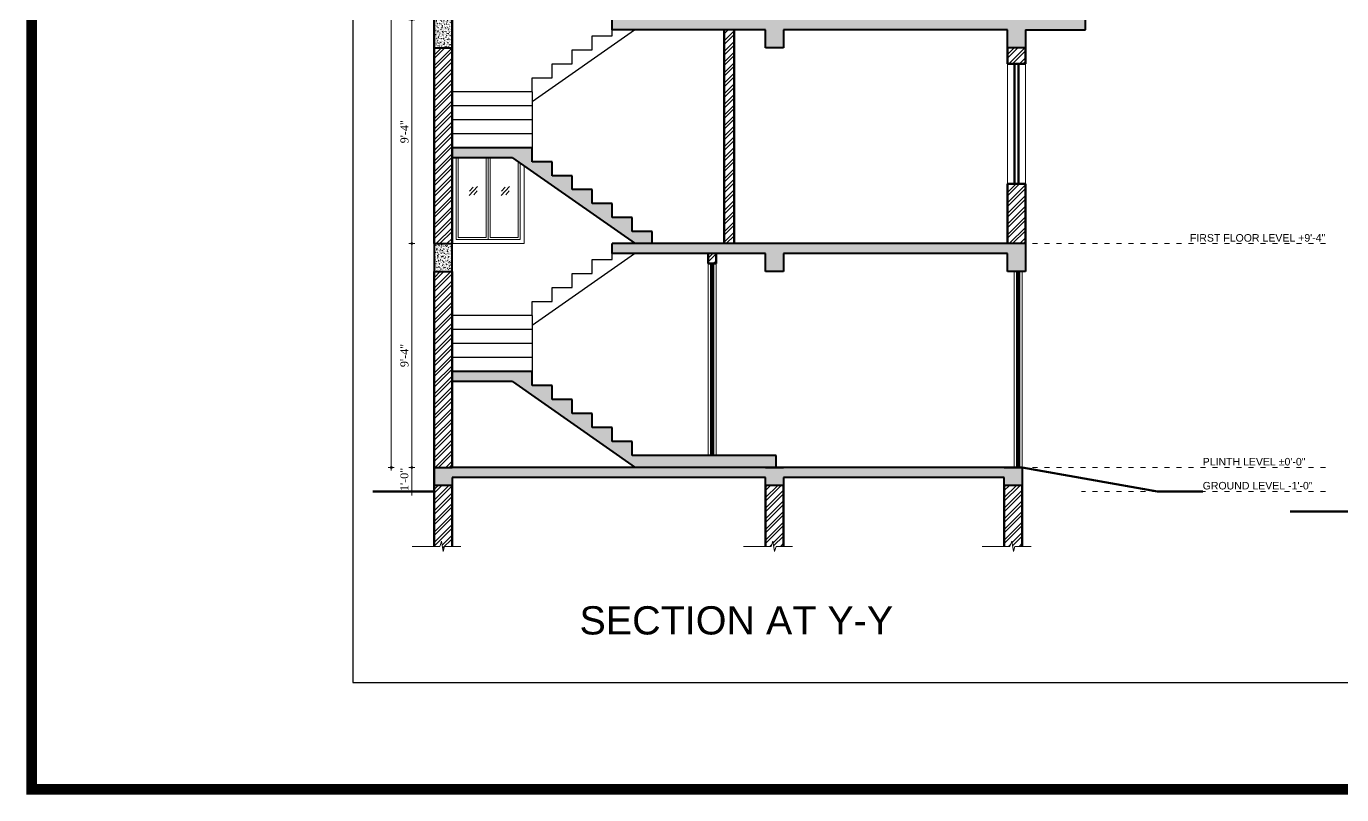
# Model space of a CAD drawing. Header units: inches. Extents: x 5914 to 162157, y -20538 to 282354.
# Drawn here: x 153056 to 153713, y -16170 to -15786 of the extents above; entities that cross this region are included whole.
import ezdxf

# ---------------------------------------------------------------- set-up
doc = ezdxf.new("R2010")
doc.units = ezdxf.units.IN
doc.header["$MEASUREMENT"] = 0
doc.header["$PDMODE"] = 99
doc.linetypes.add('ACAD_ISO03W100', pattern=[30, 12, -18])
for name, color, linetype, lineweight in [('CONC. OUTLINE RA', 150, 'Continuous', 40), ('DOOR-WIN RA', 3, 'Continuous', 20), ('ELE1 RA', 1, 'Continuous', 30), ('Hatch', 254, 'Continuous', 9), ('HATCH RA', 8, 'Continuous', 5), ('HIDDEN RA', 253, 'ACAD_ISO03W100', 9), ('Outline', 4, 'Continuous', 9), ('WALL RA', 42, 'Continuous', 50)]:
    doc.layers.add(name, color=color, linetype=linetype, lineweight=lineweight)
doc.layers.add('lettring', color=7, linetype='Continuous')
doc.styles.add('DIM', font='dutch.ttf')
doc.styles.get("Standard").update_dxf_attribs({"font": 'arial.ttf'})
doc.dimstyles.new('Copy of DIM 8', dxfattribs={"dimtxt": 6.5, "dimasz": 1, "dimexe": 6, "dimexo": 18, "dimgap": 1.6875, "dimtad": 1, "dimdec": 0, "dimzin": 3, "dimdsep": 46, "dimlunit": 4, "dimtxsty": 'DIM', "dimblk": 'dot 2', "dimcen": 0.09375, "dimse1": 1, "dimse2": 1, "dimclrd": 1, "dimclre": 1, "dimclrt": 256, "dimadec": 0, "dimazin": 0, "dimtfac": 0.75, "dimtdec": 0, "dimtix": 1, "dimtmove": 1, "dimatfit": 3, "dimldrblk": 'DOT', "dimfxl": 1, "dimtolj": 1, "dimtzin": 0, "dimlwd": 9, "dimlwe": 9, "dimarcsym": 0})
pattern_1 = [(45, (-5146.239, -909.6822), (-2.65165043, 2.65165043), []), (45, (-5144.4712, -909.6822), (-2.65165043, 2.65165043), [])]
pattern_2 = [(50, (-5146.239, -909.6822), (1.793150457, -0.156880337), [0.1875, -2.0625]), (355, (-5146.239, -909.6822), (-0.346878334, 1.880480334), [0.15, -1.65]), (100.4514445, (-5146.0895, -909.6953), (1.446272117, 1.723599977), [0.15935048, -1.75285528]), (46.1842, (-5146.239, -909.1822), (2.668103327, -0.413798202), [0.28125, -3.09375]), (96.6356355, (-5146.0166, -909.2167), (2.336654864, 2.4352965), [0.239025855, -2.6292844]), (351.184164, (-5146.239, -909.1822), (2.336654863, 2.4352965), [0.225, -2.475000002]), (21, (-5145.989, -909.3072), (1.49226763, -1.006547227), [0.1875, -2.0625]), (326, (-5145.989, -909.3072), (0.60828833, 1.812875113), [0.15, -1.65]), (71.4514447, (-5145.8646, -909.3911), (2.100555942, 0.806327882), [0.159350475, -1.75285528]), (37.5, (-5146.23896, -909.6822), (0.0303996383, 0.8322346346), [0, -1.63, 0, -1.675, 0, -1.65625]), (7.5, (-5146.239, -909.6822), (0.6576738436, 0.9860292797), [0, -0.955, 0, -1.5925, 0, -0.63125]), (327.5, (-5146.79646, -909.6822), (1.3345560904, -0.0563871793), [0, -0.625, 0, -1.95, 0, -2.5875]), (317.5, (-5147.0465, -909.6822), (1.457965423, 0.250262456), [0, -0.8125, 0, -1.295, 0, -1.8375])]

# ---------------------------------------------------------------- blocks, each defined once
blk = doc.blocks.new('dot1')
at = {"layer": 'Hatch'}
h = blk.add_hatch(color=256, dxfattribs=at)
edge = h.paths.add_edge_path()
edge.add_arc((0, 0), 1, 0, 360)
for p, q in [((3, 0), (-3, 0)), ((0, 3), (0, -3))]:
    blk.add_line(p, q, dxfattribs=at)
blk.add_circle((0, 0), 1, dxfattribs=at)
blk = doc.blocks.new('dot 2')
at = {"layer": 'Hatch', "xscale": 0.5, "yscale": 0.5, "zscale": 0.5}
blk.add_blockref('dot1', (0, 0), dxfattribs=at)
blk = doc.blocks.new('*D623')
at = {"layer": 'Defpoints', "color": 0, "transparency": 16777216}
for p in [(153342.89, -15894.29), (153353.94, -15894.29), (153353.94, -16006.29)]:
    blk.add_point(p, dxfattribs=at)
at = {"layer": 'lettring', "color": 1, "lineweight": 9, "transparency": 16777216}
blk.add_line((153342.89, -16005.29), (153342.89, -15895.29), dxfattribs=at)
for p, rotation in [((153342.89, -15894.29), 90), ((153342.89, -16006.29), 270)]:
    blk.add_blockref('dot 2', p, dxfattribs=dict(at, rotation=rotation))
at = {"layer": 'lettring', "transparency": 16777216, "insert": (153339.16, -15950.29), "char_height": 4, "attachment_point": 5, "rotation": 90, "style": 'DIM'}
blk.add_mtext('\\A1;9\'-4"', dxfattribs=at)
blk = doc.blocks.new('_Dot')
at = {"color": 0, "linetype": 'ByBlock', "lineweight": -2}
blk.add_line((-0.5, 0), (-1, 0), dxfattribs=at)
at = {"color": 0, "linetype": 'ByBlock', "const_width": 0.5}
blk.add_lwpolyline([(-0.25, 0, 1), (0.25, 0, 1)], format="xyb", close=True, dxfattribs=at)
blk = doc.blocks.new('*D624')
at = {"layer": 'Defpoints', "color": 0, "transparency": 16777216}
for p in [(153353.94, -16006.29), (153342.81, -16018.29), (153353.94, -16018.29)]:
    blk.add_point(p, dxfattribs=at)
at = {"layer": 'lettring', "color": 1, "lineweight": 9, "transparency": 16777216}
for p, q in [((153342.81, -16005.29), (153342.81, -16004.29)), ((153342.81, -16006.29), (153342.81, -16018.29)), ((153342.81, -16019.29), (153342.81, -16020.29))]:
    blk.add_line(p, q, dxfattribs=at)
for p, rotation in [((153342.81, -16006.29), 270), ((153342.81, -16018.29), 90)]:
    blk.add_blockref('dot 2', p, dxfattribs=dict(at, rotation=rotation))
at = {"layer": 'lettring', "transparency": 16777216, "insert": (153339.07, -16012.29), "char_height": 4, "attachment_point": 5, "rotation": 90, "style": 'DIM'}
blk.add_mtext('\\A1;1\'-0"', dxfattribs=at)
blk = doc.blocks.new('*D625')
at = {"layer": 'Defpoints', "color": 0, "transparency": 16777216}
for p in [(153342.89, -15782.29), (153353.94, -15782.29), (153353.94, -15894.29)]:
    blk.add_point(p, dxfattribs=at)
at = {"layer": 'lettring', "color": 1, "lineweight": 9, "transparency": 16777216}
blk.add_line((153342.89, -15893.29), (153342.89, -15783.29), dxfattribs=at)
for p, rotation in [((153342.89, -15782.29), 90), ((153342.89, -15894.29), 270)]:
    blk.add_blockref('dot 2', p, dxfattribs=dict(at, rotation=rotation))
at = {"layer": 'lettring', "transparency": 16777216, "insert": (153339.16, -15838.29), "char_height": 4, "attachment_point": 5, "rotation": 90, "style": 'DIM'}
blk.add_mtext('\\A1;9\'-4"', dxfattribs=at)
blk = doc.blocks.new('*D630')
at = {"layer": 'Defpoints', "color": 0, "transparency": 16777216}
for p in [(153332.57, -15446.29), (153353.94, -15446.29), (153353.94, -16006.29)]:
    blk.add_point(p, dxfattribs=at)
at = {"layer": 'lettring', "color": 1, "lineweight": 9, "transparency": 16777216}
blk.add_line((153332.57, -16005.29), (153332.57, -15447.29), dxfattribs=at)
for p, rotation in [((153332.57, -15446.29), 90), ((153332.57, -16006.29), 270)]:
    blk.add_blockref('dot 2', p, dxfattribs=dict(at, rotation=rotation))
at = {"layer": 'lettring', "transparency": 16777216, "insert": (153328.84, -15726.29), "char_height": 4, "attachment_point": 5, "rotation": 90, "style": 'DIM'}
blk.add_mtext('\\A1;46\'-8"', dxfattribs=at)
blk = doc.blocks.new('SKBVVL')
at = {"layer": 'ELE1 RA', "lineweight": 50}
blk.add_line((153925.44, -16028.26), (154325.43, -16028.26), dxfattribs=at)
blk = doc.blocks.new('JBSJD')
at = {"layer": 'HATCH RA', "transparency": 33554687}
h = blk.add_hatch(dxfattribs=at)
h.set_pattern_fill('AR-CONC', color=256, scale=0.25)
h.set_pattern_definition(pattern_2)
h.paths.add_polyline_path([(153362.94, -15782.29), (153353.94, -15782.29), (153353.94, -15796.29), (153362.94, -15796.29)])
h = blk.add_hatch(dxfattribs=at)
h.set_pattern_fill('AR-CONC', color=256, scale=0.25)
h.set_pattern_definition(pattern_2)
h.paths.add_polyline_path([(153519.64, -15787.29), (153519.64, -15796.29), (153528.64, -15796.29), (153528.64, -15787.29), (153640.58, -15787.29), (153640.58, -15796.29), (153649.58, -15796.29), (153649.58, -15787.29), (153679.58, -15787.29), (153679.58, -15782.29), (153442.94, -15782.29), (153442.94, -15787.29)])
h = blk.add_hatch(dxfattribs=at)
h.set_pattern_fill('ANSI32', color=256, scale=10)
h.set_pattern_definition(pattern_1)
h.paths.add_polyline_path([(153503.94, -15787.29), (153498.94, -15787.29), (153498.94, -15894.29), (153503.94, -15894.29)])
h = blk.add_hatch(dxfattribs=at)
h.set_pattern_fill('ANSI32', color=256, scale=10)
h.set_pattern_definition(pattern_1)
h.paths.add_polyline_path([(153353.94, -15894.29), (153362.94, -15894.29), (153362.94, -15796.29), (153353.94, -15796.29)])
h = blk.add_hatch(dxfattribs=at)
h.set_pattern_fill('ANSI32', color=256, scale=10)
h.set_pattern_definition(pattern_1)
h.paths.add_polyline_path([(153649.58, -15804.29), (153649.58, -15796.29), (153640.58, -15796.29), (153640.58, -15804.29)])
h = blk.add_hatch(dxfattribs=at)
h.set_pattern_fill('AR-CONC', color=256, scale=0.25)
h.set_pattern_definition(pattern_2)
h.paths.add_polyline_path([(153412.94, -15853.29), (153402.94, -15853.29), (153402.94, -15846.29), (153362.94, -15846.29), (153362.94, -15851.29), (153393.11, -15851.29), (153454.54, -15894.29), (153462.94, -15894.29), (153462.94, -15888.29), (153452.94, -15888.29), (153452.94, -15881.29), (153442.94, -15881.29), (153442.94, -15874.29), (153432.94, -15874.29), (153432.94, -15867.29), (153422.94, -15867.29), (153422.94, -15860.29), (153412.94, -15860.29)])
h = blk.add_hatch(dxfattribs=at)
h.set_pattern_fill('ANSI32', color=256, scale=10)
h.set_pattern_definition(pattern_1)
h.paths.add_polyline_path([(153649.58, -15864.29), (153640.58, -15864.29), (153640.58, -15894.29), (153649.58, -15894.29)])
h = blk.add_hatch(dxfattribs=at)
h.set_pattern_fill('AR-CONC', color=256, scale=0.25)
h.set_pattern_definition(pattern_2)
h.paths.add_polyline_path([(153353.94, -15894.29), (153353.94, -15908.29), (153362.94, -15908.29), (153362.94, -15894.29)])
h = blk.add_hatch(dxfattribs=at)
h.set_pattern_fill('AR-CONC', color=256, scale=0.25)
h.set_pattern_definition(pattern_2)
h.paths.add_polyline_path([(153519.64, -15899.29), (153519.64, -15908.29), (153528.64, -15908.29), (153528.64, -15899.29), (153640.58, -15899.29), (153640.58, -15908.29), (153649.58, -15908.29), (153649.58, -15894.29), (153442.94, -15894.29), (153442.94, -15899.29)])
h = blk.add_hatch(dxfattribs=at)
h.set_pattern_fill('ANSI32', color=256, scale=10)
h.set_pattern_definition(pattern_1)
h.paths.add_polyline_path([(153494.94, -15904.29), (153494.94, -15899.29), (153490.94, -15899.29), (153490.94, -15904.29)])
h = blk.add_hatch(dxfattribs=at)
h.set_pattern_fill('ANSI32', color=256, scale=10)
h.set_pattern_definition(pattern_1)
h.paths.add_polyline_path([(153362.94, -15908.29), (153353.94, -15908.29), (153353.94, -16006.29), (153362.94, -16006.29)])
h = blk.add_hatch(dxfattribs=at)
h.set_pattern_fill('AR-CONC', color=256, scale=0.25)
h.set_pattern_definition(pattern_2)
h.paths.add_polyline_path([(153452.94, -16000.29), (153452.94, -15993.29), (153442.94, -15993.29), (153442.94, -15986.29), (153432.94, -15986.29), (153432.94, -15979.29), (153422.94, -15979.29), (153422.94, -15972.29), (153412.94, -15972.29), (153412.94, -15965.29), (153402.94, -15965.29), (153402.94, -15958.29), (153362.94, -15958.29), (153362.94, -15963.29), (153393.11, -15963.29), (153454.54, -16006.29), (153524.94, -16006.29), (153524.94, -16000.29)])
h = blk.add_hatch(dxfattribs=at)
h.set_pattern_fill('AR-CONC', color=256, scale=0.25)
h.set_pattern_definition(pattern_2)
h.paths.add_polyline_path([(153519.64, -16011.29), (153519.64, -16015.29), (153528.64, -16015.29), (153528.64, -16011.29), (153639.05, -16011.29), (153639.05, -16015.29), (153648.05, -16015.29), (153648.05, -16006.29), (153362.94, -16006.29), (153353.94, -16006.29), (153353.94, -16015.29), (153362.94, -16015.29), (153362.94, -16011.29)])
h = blk.add_hatch(dxfattribs=at)
h.set_pattern_fill('ANSI32', color=256, scale=10)
h.set_pattern_definition(pattern_1)
h.paths.add_polyline_path([(153362.94, -16015.29), (153353.94, -16015.29), (153353.94, -16045.79), (153356.75, -16045.79), (153357.63, -16043.19), (153358.49, -16048.31), (153359.21, -16045.79), (153362.94, -16045.79)])
h = blk.add_hatch(dxfattribs=at)
h.set_pattern_fill('ANSI32', color=256, scale=10)
h.set_pattern_definition(pattern_1)
h.paths.add_polyline_path([(153528.64, -16015.29), (153519.64, -16015.29), (153519.64, -16045.79), (153522.45, -16045.79), (153523.33, -16043.19), (153524.19, -16048.31), (153524.91, -16045.79), (153528.64, -16045.79)])
h = blk.add_hatch(dxfattribs=at)
h.set_pattern_fill('ANSI32', color=256, scale=10)
h.set_pattern_definition([(45, (-5026.8295, -909.6822), (-2.65165043, 2.65165043), []), (45, (-5025.0617, -909.6822), (-2.65165043, 2.65165043), [])])
h.paths.add_polyline_path([(153648.05, -16015.29), (153639.05, -16015.29), (153639.05, -16045.79), (153641.86, -16045.79), (153642.74, -16043.19), (153643.6, -16048.31), (153644.32, -16045.79), (153648.05, -16045.79)])
at = {"layer": 'CONC. OUTLINE RA'}
for p, q in [((153353.94, -15782.29), (153353.94, -15796.29)), ((153362.94, -15796.29), (153362.94, -15782.29)), ((153442.94, -15787.29), (153442.94, -15782.29)), ((153679.58, -15787.29), (153679.58, -15782.29)), ((153519.64, -15787.29), (153442.94, -15787.29)), ((153519.64, -15796.29), (153519.64, -15787.29)), ((153640.58, -15787.29), (153528.64, -15787.29)), ((153528.64, -15787.29), (153528.64, -15796.29)), ((153640.58, -15796.29), (153640.58, -15787.29)), ((153649.58, -15787.29), (153649.58, -15796.29)), ((153649.58, -15787.29), (153679.58, -15787.29)), ((153353.94, -15796.29), (153362.94, -15796.29)), ((153528.64, -15796.29), (153519.64, -15796.29)), ((153649.58, -15796.29), (153640.58, -15796.29)), ((153402.94, -15846.29), (153362.94, -15846.29)), ((153402.94, -15853.29), (153402.94, -15846.29)), ((153393.11, -15851.29), (153362.94, -15851.29)), ((153393.11, -15851.29), (153454.54, -15894.29)), ((153412.94, -15853.29), (153402.94, -15853.29)), ((153412.94, -15860.29), (153412.94, -15853.29)), ((153422.94, -15860.29), (153412.94, -15860.29)), ((153422.94, -15867.29), (153422.94, -15860.29)), ((153432.94, -15867.29), (153422.94, -15867.29)), ((153432.94, -15874.29), (153432.94, -15867.29)), ((153442.94, -15874.29), (153432.94, -15874.29)), ((153442.94, -15881.29), (153442.94, -15874.29)), ((153452.94, -15881.29), (153442.94, -15881.29)), ((153452.94, -15888.29), (153452.94, -15881.29)), ((153462.94, -15888.29), (153452.94, -15888.29)), ((153462.94, -15894.29), (153462.94, -15888.29)), ((153353.94, -15894.29), (153353.94, -15908.29)), ((153353.94, -15894.29), (153362.94, -15894.29)), ((153362.94, -15908.29), (153362.94, -15894.29)), ((153649.58, -15894.29), (153442.94, -15894.29)), ((153442.94, -15899.29), (153442.94, -15894.29)), ((153649.58, -15894.29), (153649.58, -15908.29)), ((153519.64, -15899.29), (153442.94, -15899.29)), ((153519.64, -15908.29), (153519.64, -15899.29)), ((153640.58, -15899.29), (153528.64, -15899.29)), ((153528.64, -15899.29), (153528.64, -15908.29)), ((153640.58, -15908.29), (153640.58, -15899.29)), ((153353.94, -15908.29), (153362.94, -15908.29)), ((153528.64, -15908.29), (153519.64, -15908.29)), ((153649.58, -15908.29), (153640.58, -15908.29)), ((153402.94, -15958.29), (153362.94, -15958.29)), ((153402.94, -15965.29), (153402.94, -15958.29)), ((153393.11, -15963.29), (153362.94, -15963.29)), ((153393.11, -15963.29), (153454.54, -16006.29)), ((153412.94, -15965.29), (153402.94, -15965.29)), ((153412.94, -15972.29), (153412.94, -15965.29)), ((153422.94, -15972.29), (153412.94, -15972.29)), ((153422.94, -15979.29), (153422.94, -15972.29)), ((153432.94, -15979.29), (153422.94, -15979.29)), ((153432.94, -15986.29), (153432.94, -15979.29)), ((153442.94, -15986.29), (153432.94, -15986.29)), ((153442.94, -15993.29), (153442.94, -15986.29)), ((153452.94, -15993.29), (153442.94, -15993.29)), ((153452.94, -16000.29), (153452.94, -15993.29)), ((153524.94, -16000.29), (153452.94, -16000.29)), ((153524.94, -16006.29), (153524.94, -16000.29)), ((153524.94, -16006.29), (153524.94, -16000.29)), ((153648.05, -16006.29), (153362.94, -16006.29)), ((153519.64, -16011.29), (153362.94, -16011.29)), ((153639.05, -16011.29), (153528.64, -16011.29))]:
    blk.add_line(p, q, dxfattribs=at)
for points in [[(153362.94, -16011.29), (153362.94, -16015.29), (153353.94, -16015.29), (153353.94, -16006.29), (153362.94, -16006.29)], [(153519.64, -16006.29), (153519.64, -16006.29), (153528.64, -16006.29)], [(153639.05, -16006.29), (153648.05, -16006.29), (153648.05, -16015.29), (153639.05, -16015.29), (153639.05, -16011.29)], [(153528.64, -16011.29), (153528.64, -16015.29), (153519.64, -16015.29), (153519.64, -16011.29)]]:
    blk.add_lwpolyline(points, dxfattribs=at)
at = {"layer": 'DOOR-WIN RA'}
for p, q in [((153640.58, -15804.29), (153640.58, -15864.29)), ((153649.58, -15804.29), (153649.58, -15864.29)), ((153362.94, -15846.29), (153398.94, -15846.29)), ((153364.94, -15892.29), (153364.94, -15851.29)), ((153365.94, -15891.29), (153365.94, -15851.29)), ((153379.94, -15851.29), (153379.94, -15891.29)), ((153380.94, -15851.29), (153380.94, -15892.29)), ((153381.94, -15851.29), (153381.94, -15891.29)), ((153395.94, -15891.29), (153395.94, -15853.27)), ((153396.94, -15892.29), (153396.94, -15853.97)), ((153398.94, -15894.29), (153398.94, -15855.37)), ((153375.69, -15865.63), (153371.52, -15870.26)), ((153373.42, -15866.08), (153371.72, -15867.97)), ((153375.48, -15867.93), (153373.78, -15869.82)), ((153391.69, -15865.63), (153387.52, -15870.26)), ((153389.42, -15866.08), (153387.72, -15867.97)), ((153391.48, -15867.93), (153389.78, -15869.82)), ((153362.94, -15894.29), (153398.94, -15894.29)), ((153364.94, -15892.29), (153396.94, -15892.29)), ((153365.94, -15891.29), (153379.94, -15891.29)), ((153381.94, -15891.29), (153395.94, -15891.29)), ((153490.94, -15904.29), (153490.94, -16000.29)), ((153494.94, -15904.29), (153494.94, -16000.29)), ((153644.05, -15908.29), (153644.05, -16006.29)), ((153648.05, -15908.29), (153648.05, -16006.29)), ((153342.92, -16045.79), (153356.75, -16045.79)), ((153356.75, -16045.79), (153357.63, -16043.19)), ((153357.63, -16043.19), (153358.49, -16048.31)), ((153358.49, -16048.31), (153359.21, -16045.79)), ((153359.21, -16045.79), (153367.38, -16045.79)), ((153508.62, -16045.79), (153522.45, -16045.79)), ((153522.45, -16045.79), (153523.33, -16043.19)), ((153523.33, -16043.19), (153524.19, -16048.31)), ((153524.19, -16048.31), (153524.91, -16045.79)), ((153524.91, -16045.79), (153533.08, -16045.79)), ((153628.03, -16045.79), (153641.86, -16045.79)), ((153641.86, -16045.79), (153642.74, -16043.19)), ((153642.74, -16043.19), (153643.6, -16048.31)), ((153643.6, -16048.31), (153644.32, -16045.79)), ((153644.32, -16045.79), (153652.49, -16045.79))]:
    blk.add_line(p, q, dxfattribs=at)
at = {"layer": 'ELE1 RA'}
for p, q in [((153402.94, -15823.17), (153454.2, -15787.29)), ((153442.94, -15790.29), (153442.94, -15787.29)), ((153432.94, -15797.29), (153432.94, -15790.29)), ((153432.94, -15790.29), (153442.94, -15790.29)), ((153422.94, -15804.29), (153422.94, -15797.29)), ((153422.94, -15797.29), (153432.94, -15797.29)), ((153412.94, -15811.29), (153412.94, -15804.29)), ((153412.94, -15804.29), (153422.94, -15804.29)), ((153402.94, -15818.29), (153402.94, -15811.29)), ((153402.94, -15811.29), (153412.94, -15811.29)), ((153402.94, -15818.29), (153362.94, -15818.29)), ((153402.94, -15818.29), (153402.94, -15846.29)), ((153402.94, -15825.29), (153362.94, -15825.29)), ((153402.94, -15832.29), (153362.94, -15832.29)), ((153402.94, -15839.29), (153362.94, -15839.29)), ((153402.94, -15935.17), (153454.2, -15899.29)), ((153442.94, -15902.29), (153442.94, -15899.29)), ((153432.94, -15909.29), (153432.94, -15902.29)), ((153432.94, -15902.29), (153442.94, -15902.29)), ((153422.94, -15916.29), (153422.94, -15909.29)), ((153422.94, -15909.29), (153432.94, -15909.29)), ((153412.94, -15923.29), (153412.94, -15916.29)), ((153412.94, -15916.29), (153422.94, -15916.29)), ((153402.94, -15930.29), (153402.94, -15923.29)), ((153402.94, -15923.29), (153412.94, -15923.29)), ((153402.94, -15930.29), (153362.94, -15930.29)), ((153402.94, -15930.29), (153402.94, -15958.29)), ((153402.94, -15937.29), (153362.94, -15937.29)), ((153402.94, -15944.29), (153362.94, -15944.29)), ((153402.94, -15951.29), (153362.94, -15951.29))]:
    blk.add_line(p, q, dxfattribs=at)
at = {"layer": 'ELE1 RA', "lineweight": 50}
for p, q in [((153353.94, -16018.29), (153323.36, -16018.29)), ((153738.22, -16018.29), (153715.58, -16018.29))]:
    blk.add_line(p, q, dxfattribs=at)
at = {"layer": 'HIDDEN RA', "ltscale": 0.2}
for p, q in [((153799.59, -15894.29), (153611.06, -15894.29)), ((153799.59, -16006.29), (153611.06, -16006.29)), ((153799.59, -16018.29), (153677.58, -16018.29))]:
    blk.add_line(p, q, dxfattribs=at)
at = {"layer": 'WALL RA'}
for p, q in [((153353.94, -15894.29), (153353.94, -15460.29)), ((153362.94, -15894.29), (153362.94, -15460.29)), ((153498.94, -15894.29), (153498.94, -15787.29)), ((153503.94, -15894.29), (153503.94, -15787.29)), ((153640.58, -15804.29), (153640.58, -15796.29)), ((153649.58, -15804.29), (153649.58, -15796.29)), ((153640.58, -15804.29), (153649.58, -15804.29)), ((153644.08, -15804.29), (153644.08, -15864.29)), ((153646.08, -15804.29), (153646.08, -15864.29)), ((153640.58, -15894.29), (153640.58, -15864.29)), ((153640.58, -15864.29), (153649.58, -15864.29)), ((153649.58, -15894.29), (153649.58, -15864.29)), ((153490.94, -15904.29), (153490.94, -15899.29)), ((153494.94, -15904.29), (153494.94, -15899.29)), ((153353.94, -16018.29), (153353.94, -15908.29)), ((153362.94, -16006.29), (153362.94, -15908.29)), ((153494.94, -15904.29), (153490.94, -15904.29)), ((153492.44, -15904.29), (153492.44, -16000.29)), ((153493.44, -15904.29), (153493.44, -16000.29)), ((153645.55, -15908.29), (153645.55, -16006.29)), ((153646.55, -15908.29), (153646.55, -16006.29)), ((153715.58, -16018.29), (153648.05, -16006.29)), ((153353.94, -16015.29), (153353.94, -16045.79)), ((153362.94, -16045.79), (153362.94, -16015.29)), ((153519.64, -16015.29), (153519.64, -16045.79)), ((153528.64, -16045.79), (153528.64, -16015.29)), ((153639.05, -16015.29), (153639.05, -16045.79)), ((153648.05, -16045.46), (153648.05, -16015.29))]:
    blk.add_line(p, q, dxfattribs=at)
at = {"attachment_point": 1}
for s, width, gutter_width, insert, char_height in [('FIRST FLOOR LEVEL +9\'-4"', 197.7266, 56.53, (153731.86, -15889.53), 3.7687), ('PLINTH LEVEL %%P0\'-0"', 197.7266, 56.53, (153738.22, -16001.53), 3.7687), ('GROUND LEVEL -1\'-0"', 197.7266, 56.53, (153738.22, -16013.53), 3.7687), ('SECTION AT Y-Y', 247.1583, 70.66, (153426.65, -16075.74), 14.1327)]:
    blk.add_mtext_dynamic_manual_height_columns(s, width=width, gutter_width=gutter_width, heights=[0], dxfattribs=dict(at, insert=insert, char_height=char_height))
at = {"layer": 'lettring'}
for base, p1, p2, picture, middle in [((153332.57, -15446.29), (153353.94, -16006.29), (153353.94, -15446.29), '*D630', (153328.84, -15726.29)), ((153342.89, -15782.29), (153353.94, -15894.29), (153353.94, -15782.29), '*D625', (153339.16, -15838.29)), ((153342.89, -15894.29), (153353.94, -16006.29), (153353.94, -15894.29), '*D623', (153339.16, -15950.29)), ((153342.81, -16018.29), (153353.94, -16006.29), (153353.94, -16018.29), '*D624', (153339.07, -16012.29))]:
    dim = blk.add_linear_dim(base=base, p1=p1, p2=p2, angle=90, dimstyle='Copy of DIM 8', dxfattribs=at)
    dim.commit()
    dim.dimension.update_dxf_attribs({"geometry": picture, "text_midpoint": middle})

msp = doc.modelspace()

# ---------------------------------------------------------------- linework, layer by layer
at = {"layer": 'Outline', "lineweight": 30}
msp.add_line((153218.79, -16113.87), (156215.47, -16113.87), dxfattribs=at)
at = {"layer": 'Outline', "const_width": 5.35}
msp.add_lwpolyline([(153058.26, -16167.38), (153058.26, -14026.9), (156268.98, -14026.9), (156268.98, -16167.38)], close=True, dxfattribs=at)
at = {"layer": 'Outline', "lineweight": 30}
msp.add_lwpolyline([(156215.47, -14080.41), (153218.79, -14080.41), (153218.79, -16113.87)], dxfattribs=at)

# ---------------------------------------------------------------- block references
for name, p in [('JBSJD', (-94.5, 0)), ('SKBVVL', (-238.02, 0))]:
    msp.add_blockref(name, p)

doc.saveas('drawing.dxf')
